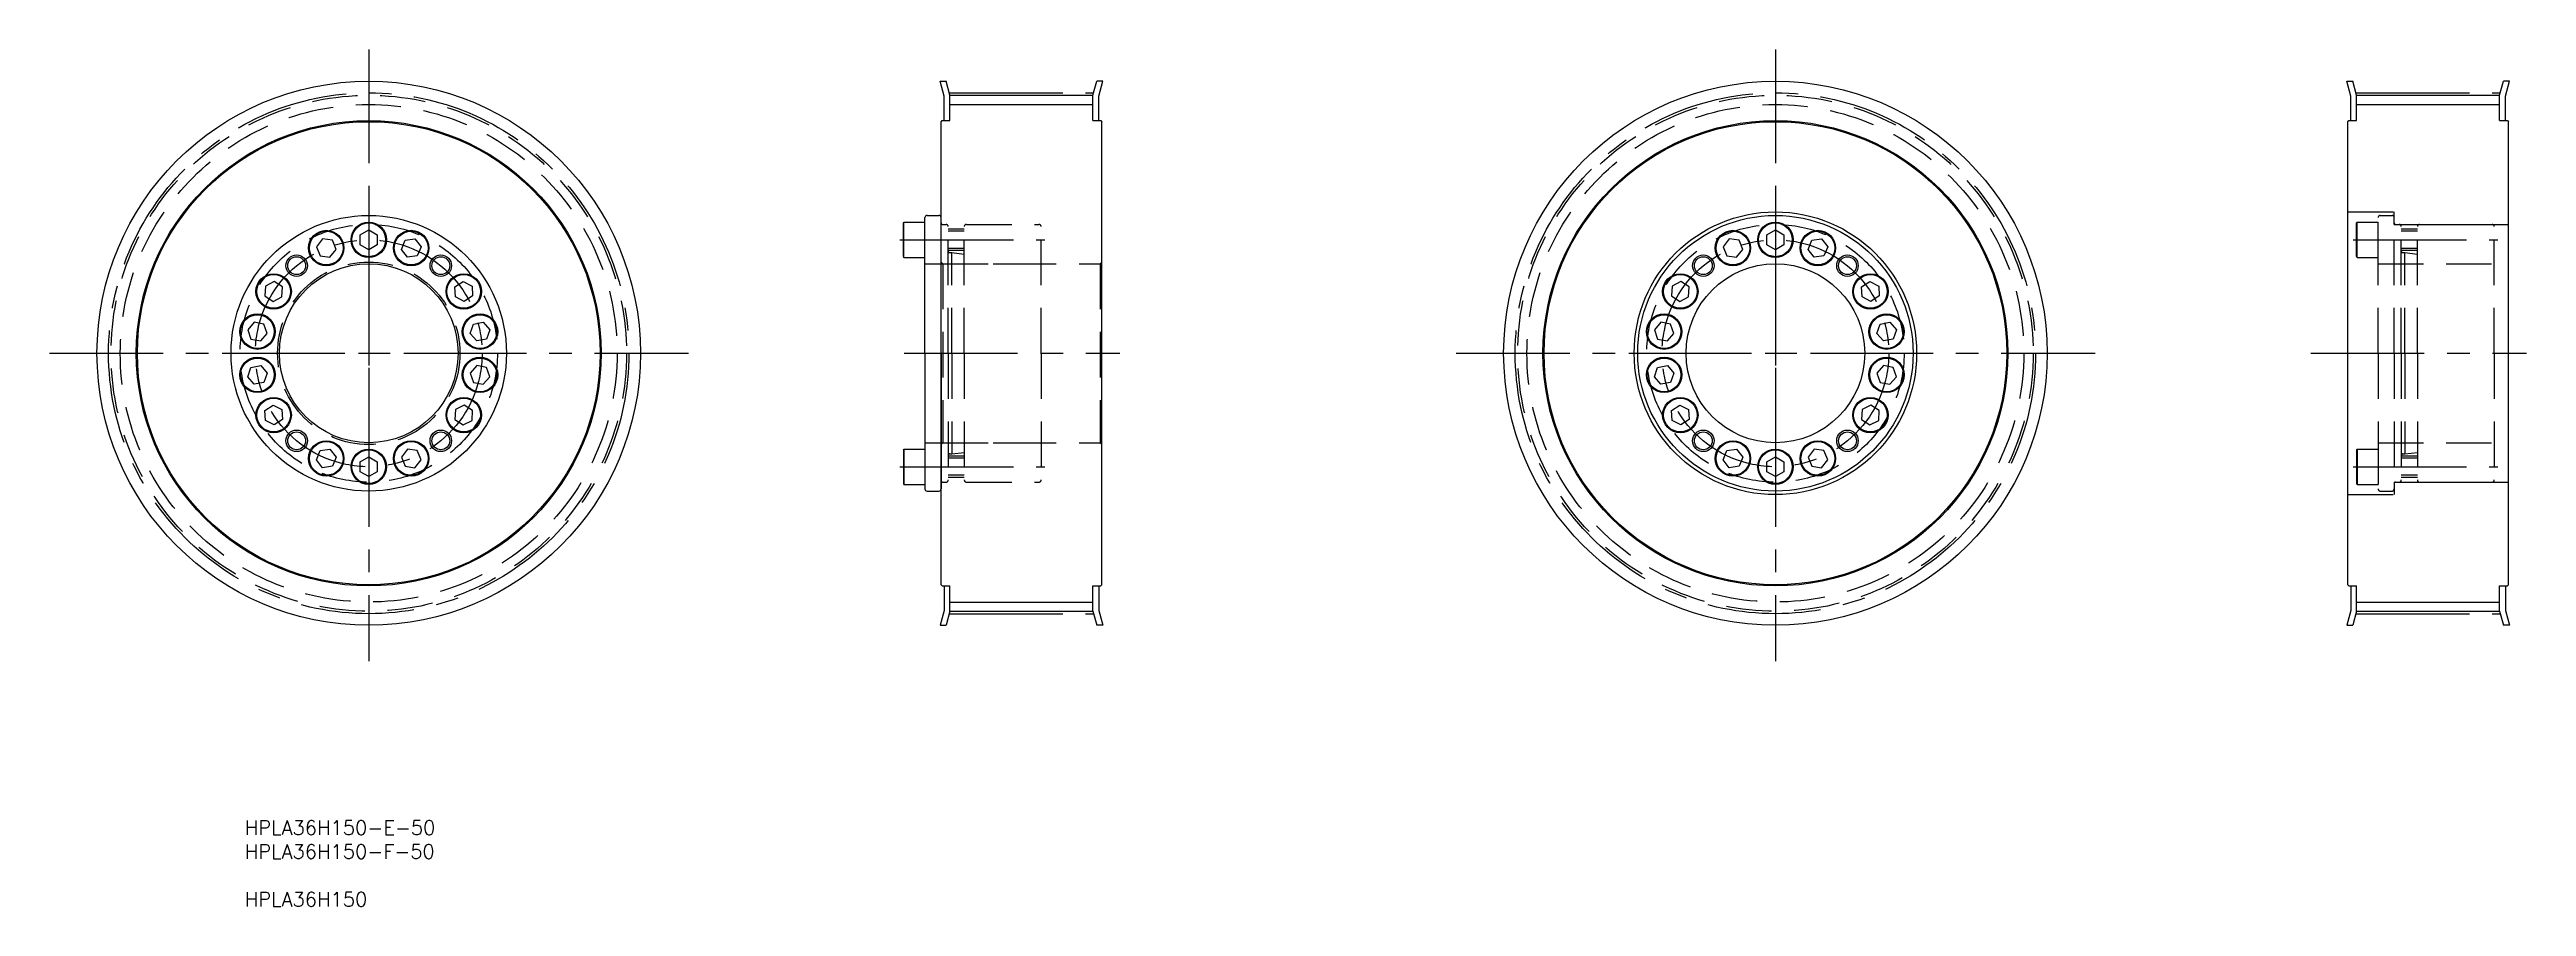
# Model space of a CAD drawing. Extents: x -40 to 653, y -52 to 187.
import ezdxf

# ---------------------------------------------------------------- set-up
doc = ezdxf.new("R2010")
doc.units = 0
doc.linetypes.add('CENTER', pattern=[50.8, 31.75, -6.35, 6.35, -6.35])
doc.linetypes.add('DASHED', pattern=[19.05, 12.7, -6.35])
doc.layers.get('0').update_dxf_attribs({"linetype": 'CONTINUOUS'})
doc.layers.add('CENTER', color=1, linetype='CENTER')
doc.styles.add('MISUMI', font='txt.shx')

# ---------------------------------------------------------------- blocks, each defined once
blk = doc.blocks.new('*U6')
at = {"color": 7, "linetype": 'CONTINUOUS', "style": 'MISUMI'}
for s, p in [('HPLA36H150-E-50', (15.05, -32.4)), ('HPLA36H150-F-50', (15.05, -39.06)), ('HPLA36H150', (15.05, -52.4))]:
    blk.add_text(s, height=4, dxfattribs=at).set_placement(p)

msp = doc.modelspace()

# ---------------------------------------------------------------- linework, layer by layer
at = {"color": 7, "linetype": 'CONTINUOUS'}
for p, q in [((210.69, 174.01), (209.58, 178.14)), ((209.58, 178.14), (211.24, 178.14)), ((210.69, 167.14), (210.69, 174.01)), ((212.29, 174.22), (211.24, 178.14)), ((212.29, 167.14), (212.29, 174.22)), ((212.29, 174.22), (252.29, 174.22)), ((252.29, 174.22), (253.34, 178.14)), ((252.29, 167.14), (252.29, 174.22)), ((255, 178.14), (253.34, 178.14)), ((253.89, 174.01), (255, 178.14)), ((253.89, 167.14), (253.89, 174.01)), ((604.11, 174.01), (603, 178.14)), ((603, 178.14), (604.66, 178.14)), ((604.11, 167.14), (604.11, 174.01)), ((605.71, 174.22), (604.66, 178.14)), ((605.71, 167.14), (605.71, 174.22)), ((605.71, 174.22), (645.71, 174.22)), ((645.71, 174.22), (646.76, 178.14)), ((645.71, 167.14), (645.71, 174.22)), ((648.42, 178.14), (646.76, 178.14)), ((647.31, 174.01), (648.42, 178.14)), ((647.31, 167.14), (647.31, 174.01)), ((209.79, 166.84), (210.09, 167.14)), ((209.79, 37.44), (209.79, 166.84)), ((210.09, 167.14), (212.29, 167.14)), ((252.29, 167.14), (254.49, 167.14)), ((254.49, 167.14), (254.79, 166.84)), ((254.79, 37.44), (254.79, 166.84)), ((603.21, 166.84), (603.51, 167.14)), ((603.21, 37.44), (603.21, 166.84)), ((603.51, 167.14), (605.71, 167.14)), ((645.71, 167.14), (647.91, 167.14)), ((647.91, 167.14), (648.21, 166.84)), ((648.21, 37.44), (648.21, 166.84)), ((199.29, 138.55), (199.43, 138.79)), ((199.29, 129.14), (199.29, 138.55)), ((199.43, 128.89), (199.43, 138.79)), ((199.43, 138.79), (205.29, 138.79)), ((205.29, 102.14), (205.29, 140.04)), ((205.29, 128.89), (205.29, 138.79)), ((205.89, 140.64), (209.19, 140.64)), ((209.79, 102.14), (209.79, 140.04)), ((36.81, 134.11), (35.11, 131.92)), ((35.11, 131.92), (36.15, 129.35)), ((39.56, 133.72), (36.81, 134.11)), ((38.19, 133.91), (38.19, 133.91)), ((38.87, 133.82), (38.87, 133.82)), ((40.6, 131.15), (39.56, 133.72)), ((47.33, 135.23), (49.73, 136.62)), ((47.33, 132.46), (47.33, 135.23)), ((49.73, 131.07), (47.33, 132.46)), ((49.73, 136.62), (52.13, 135.23)), ((52.13, 132.46), (49.73, 131.07)), ((52.13, 135.23), (52.13, 132.46)), ((58.86, 131.15), (59.9, 133.72)), ((59.9, 133.72), (62.64, 134.11)), ((62.64, 134.11), (64.35, 131.92)), ((64.35, 131.92), (63.31, 129.35)), ((205.29, 130.84), (205.29, 136.84)), ((430.23, 134.11), (428.53, 131.92)), ((428.53, 131.92), (429.57, 129.35)), ((432.98, 133.72), (430.23, 134.11)), ((431.61, 133.91), (431.61, 133.91)), ((432.29, 133.82), (432.29, 133.82)), ((434.02, 131.15), (432.98, 133.72)), ((440.75, 135.23), (443.15, 136.62)), ((440.75, 132.46), (440.75, 135.23)), ((443.15, 131.07), (440.75, 132.46)), ((443.15, 136.62), (445.55, 135.23)), ((445.55, 132.46), (443.15, 131.07)), ((445.55, 135.23), (445.55, 132.46)), ((452.28, 131.15), (453.32, 133.72)), ((453.32, 133.72), (456.06, 134.11)), ((456.06, 134.11), (457.77, 131.92)), ((457.77, 131.92), (456.73, 129.35)), ((36.15, 129.35), (38.89, 128.97)), ((38.89, 128.97), (40.6, 131.15)), ((60.56, 128.97), (58.86, 131.15)), ((63.31, 129.35), (60.56, 128.97)), ((199.29, 129.14), (199.43, 128.89)), ((199.43, 128.89), (205.29, 128.89)), ((429.57, 129.35), (432.31, 128.97)), ((432.31, 128.97), (434.02, 131.15)), ((453.98, 128.97), (452.28, 131.15)), ((456.73, 129.35), (453.98, 128.97)), ((20.82, 120.92), (20.67, 118.15)), ((20.67, 118.15), (23, 116.64)), ((23.29, 122.18), (20.82, 120.92)), ((23, 116.64), (25.47, 117.9)), ((25.61, 120.67), (23.29, 122.18)), ((25.47, 117.9), (25.61, 120.67)), ((73.84, 120.67), (76.17, 122.18)), ((73.99, 117.9), (73.84, 120.67)), ((76.46, 116.64), (73.99, 117.9)), ((76.17, 122.18), (78.64, 120.92)), ((78.78, 118.15), (76.46, 116.64)), ((78.64, 120.92), (78.78, 118.15)), ((414.24, 120.92), (414.09, 118.15)), ((414.09, 118.15), (416.42, 116.64)), ((416.71, 122.18), (414.24, 120.92)), ((416.42, 116.64), (418.89, 117.9)), ((419.03, 120.67), (416.71, 122.18)), ((418.89, 117.9), (419.03, 120.67)), ((467.26, 120.67), (469.59, 122.18)), ((467.41, 117.9), (467.26, 120.67)), ((469.88, 116.64), (467.41, 117.9)), ((469.59, 122.18), (472.06, 120.92)), ((472.2, 118.15), (469.88, 116.64)), ((472.06, 120.92), (472.2, 118.15)), ((17.71, 110.81), (15.89, 108.72)), ((15.89, 108.72), (16.79, 106.1)), ((16.79, 106.1), (19.51, 105.57)), ((20.43, 110.28), (17.71, 110.81)), ((19.51, 105.57), (21.33, 107.66)), ((21.33, 107.66), (20.43, 110.28)), ((78.13, 107.66), (79.03, 110.28)), ((79.94, 105.57), (78.13, 107.66)), ((79.03, 110.28), (81.75, 110.81)), ((82.66, 106.1), (79.94, 105.57)), ((81.75, 110.81), (83.57, 108.72)), ((83.57, 108.72), (82.66, 106.1)), ((411.13, 110.81), (409.31, 108.72)), ((409.31, 108.72), (410.21, 106.1)), ((410.21, 106.1), (412.93, 105.57)), ((413.85, 110.28), (411.13, 110.81)), ((412.93, 105.57), (414.75, 107.66)), ((414.75, 107.66), (413.85, 110.28)), ((471.54, 107.66), (472.45, 110.28)), ((473.36, 105.57), (471.54, 107.66)), ((472.45, 110.28), (475.17, 110.81)), ((476.08, 106.1), (473.36, 105.57)), ((475.17, 110.81), (476.99, 108.72)), ((476.99, 108.72), (476.08, 106.1)), ((15.89, 95.57), (16.79, 98.19)), ((16.79, 98.19), (19.51, 98.72)), ((19.51, 98.72), (21.33, 96.62)), ((79.94, 98.72), (78.13, 96.62)), ((82.66, 98.19), (79.94, 98.72)), ((83.57, 95.57), (82.66, 98.19)), ((205.29, 102.14), (205.29, 64.24)), ((209.79, 102.14), (209.79, 64.24)), ((409.31, 95.57), (410.21, 98.19)), ((410.21, 98.19), (412.93, 98.72)), ((412.93, 98.72), (414.75, 96.62)), ((473.36, 98.72), (471.54, 96.62)), ((476.08, 98.19), (473.36, 98.72)), ((476.99, 95.57), (476.08, 98.19)), ((17.71, 93.48), (15.89, 95.57)), ((20.43, 94), (17.71, 93.48)), ((21.33, 96.62), (20.43, 94)), ((78.13, 96.62), (79.03, 94)), ((79.03, 94), (81.75, 93.48)), ((81.75, 93.48), (83.57, 95.57)), ((411.13, 93.48), (409.31, 95.57)), ((413.85, 94), (411.13, 93.48)), ((414.75, 96.62), (413.85, 94)), ((471.54, 96.62), (472.45, 94)), ((472.45, 94), (475.17, 93.48)), ((475.17, 93.48), (476.99, 95.57)), ((20.67, 86.14), (23, 87.65)), ((20.82, 83.37), (20.67, 86.14)), ((23.29, 82.11), (20.82, 83.37)), ((23, 87.65), (25.47, 86.39)), ((25.61, 83.62), (23.29, 82.11)), ((25.47, 86.39), (25.61, 83.62)), ((73.99, 86.39), (73.84, 83.62)), ((73.84, 83.62), (76.17, 82.11)), ((76.46, 87.65), (73.99, 86.39)), ((76.17, 82.11), (78.64, 83.37)), ((78.78, 86.14), (76.46, 87.65)), ((78.64, 83.37), (78.78, 86.14)), ((414.09, 86.14), (416.42, 87.65)), ((414.24, 83.37), (414.09, 86.14)), ((416.71, 82.11), (414.24, 83.37)), ((416.42, 87.65), (418.89, 86.39)), ((419.03, 83.62), (416.71, 82.11)), ((418.89, 86.39), (419.03, 83.62)), ((467.41, 86.39), (467.26, 83.62)), ((467.26, 83.62), (469.59, 82.11)), ((469.88, 87.65), (467.41, 86.39)), ((469.59, 82.11), (472.06, 83.37)), ((472.2, 86.14), (469.88, 87.65)), ((472.06, 83.37), (472.2, 86.14)), ((35.11, 72.37), (36.15, 74.94)), ((36.81, 70.18), (35.11, 72.37)), ((36.15, 74.94), (38.89, 75.32)), ((39.56, 70.57), (36.81, 70.18)), ((38.89, 75.32), (40.6, 73.14)), ((40.6, 73.14), (39.56, 70.57)), ((47.33, 71.83), (49.73, 73.22)), ((47.33, 69.06), (47.33, 71.83)), ((49.73, 73.22), (52.13, 71.83)), ((52.13, 71.83), (52.13, 69.06)), ((60.56, 75.32), (58.86, 73.14)), ((58.86, 73.14), (59.9, 70.57)), ((59.9, 70.57), (62.64, 70.18)), ((63.31, 74.94), (60.56, 75.32)), ((62.64, 70.18), (64.35, 72.37)), ((64.35, 72.37), (63.31, 74.94)), ((199.29, 75.15), (199.43, 75.39)), ((199.29, 75.15), (199.29, 65.74)), ((199.43, 75.39), (199.43, 65.49)), ((199.43, 75.39), (205.29, 75.39)), ((205.29, 75.39), (205.29, 65.49)), ((205.29, 73.44), (205.29, 67.44)), ((428.53, 72.37), (429.57, 74.94)), ((430.23, 70.18), (428.53, 72.37)), ((429.57, 74.94), (432.31, 75.32)), ((432.98, 70.57), (430.23, 70.18)), ((432.31, 75.32), (434.02, 73.14)), ((434.02, 73.14), (432.98, 70.57)), ((440.75, 71.83), (443.15, 73.22)), ((440.75, 69.06), (440.75, 71.83)), ((443.15, 73.22), (445.55, 71.83)), ((445.55, 71.83), (445.55, 69.06)), ((453.98, 75.32), (452.28, 73.14)), ((452.28, 73.14), (453.32, 70.57)), ((453.32, 70.57), (456.06, 70.18)), ((456.73, 74.94), (453.98, 75.32)), ((456.06, 70.18), (457.77, 72.37)), ((457.77, 72.37), (456.73, 74.94)), ((49.73, 67.67), (47.33, 69.06)), ((52.13, 69.06), (49.73, 67.67)), ((199.29, 65.74), (199.43, 65.49)), ((199.43, 65.49), (205.29, 65.49)), ((205.89, 63.64), (209.19, 63.64)), ((443.15, 67.67), (440.75, 69.06)), ((445.55, 69.06), (443.15, 67.67)), ((210.09, 37.14), (209.79, 37.44)), ((210.09, 37.14), (212.29, 37.14)), ((210.69, 37.14), (210.69, 30.28)), ((212.29, 30.06), (212.29, 37.14)), ((252.29, 37.14), (254.49, 37.14)), ((252.29, 30.06), (252.29, 37.14)), ((253.89, 37.14), (253.89, 30.28)), ((254.49, 37.14), (254.79, 37.44)), ((603.51, 37.14), (603.21, 37.44)), ((603.51, 37.14), (605.71, 37.14)), ((604.11, 37.14), (604.11, 30.28)), ((605.71, 30.06), (605.71, 37.14)), ((645.71, 37.14), (647.91, 37.14)), ((645.71, 30.06), (645.71, 37.14)), ((647.31, 37.14), (647.31, 30.28)), ((647.91, 37.14), (648.21, 37.44)), ((210.69, 30.28), (209.58, 26.14)), ((212.29, 30.06), (211.24, 26.14)), ((212.29, 30.06), (252.29, 30.06)), ((252.29, 30.06), (253.34, 26.14)), ((253.89, 30.28), (255, 26.14)), ((604.11, 30.28), (603, 26.14)), ((605.71, 30.06), (604.66, 26.14)), ((605.71, 30.06), (645.71, 30.06)), ((645.71, 30.06), (646.76, 26.14)), ((647.31, 30.28), (648.42, 26.14)), ((209.58, 26.14), (211.24, 26.14)), ((255, 26.14), (253.34, 26.14)), ((603, 26.14), (604.66, 26.14)), ((648.42, 26.14), (646.76, 26.14))]:
    msp.add_line(p, q, dxfattribs=at)
at = {"color": 3, "linetype": 'CONTINUOUS'}
for p, q in [((212.29, 171.63), (252.29, 171.63)), ((605.71, 171.63), (645.71, 171.63)), ((212.29, 32.65), (252.29, 32.65)), ((605.71, 32.65), (645.71, 32.65))]:
    msp.add_line(p, q, dxfattribs=at)
at = {"color": 3, "linetype": 'DASHED'}
for p, q in [((603.21, 141.64), (616.21, 141.64)), ((605.71, 138.55), (605.85, 138.79)), ((605.71, 129.14), (605.71, 138.55)), ((605.85, 128.89), (605.85, 138.79)), ((605.85, 138.79), (611.71, 138.79)), ((611.71, 102.14), (611.71, 140.04)), ((611.71, 128.89), (611.71, 138.79)), ((612.31, 140.64), (615.61, 140.64)), ((616.21, 138.14), (616.21, 141.64)), ((616.21, 102.14), (616.21, 140.04)), ((210.2, 138.14), (211.19, 138.14)), ((211.79, 102.14), (211.79, 137.54)), ((216.29, 136.84), (211.79, 136.84)), ((216.29, 136.24), (211.79, 136.24)), ((216.29, 102.14), (216.29, 137.54)), ((216.89, 138.14), (237.19, 138.14)), ((237.79, 102.14), (237.79, 137.54)), ((611.71, 130.84), (611.71, 136.84)), ((616.21, 138.14), (648.21, 138.14)), ((616.62, 138.14), (617.61, 138.14)), ((618.21, 102.14), (618.21, 137.54)), ((622.71, 136.84), (618.21, 136.84)), ((622.71, 136.24), (618.21, 136.24)), ((622.71, 102.14), (622.71, 137.54)), ((623.31, 138.14), (643.61, 138.14)), ((644.21, 102.14), (644.21, 137.54)), ((205.29, 127.14), (237.79, 127.14)), ((209.79, 127.64), (210.29, 127.14)), ((210.29, 127.14), (254.29, 127.14)), ((210.29, 127.14), (210.29, 77.14)), ((216.29, 131.44), (211.79, 131.44)), ((216.29, 130.84), (211.79, 130.84)), ((212.2, 130.26), (212.79, 130.26)), ((212.79, 102.14), (212.79, 130.26)), ((212.79, 130.26), (216.29, 129.87)), ((254.79, 127.64), (254.29, 127.14)), ((254.29, 127.14), (254.29, 77.14)), ((605.71, 129.14), (605.85, 128.89)), ((605.85, 128.89), (611.71, 128.89)), ((611.71, 127.14), (644.21, 127.14)), ((622.71, 131.44), (618.21, 131.44)), ((622.71, 130.84), (618.21, 130.84)), ((618.62, 130.26), (619.21, 130.26)), ((619.21, 102.14), (619.21, 130.26)), ((619.21, 130.26), (622.71, 129.87)), ((211.79, 102.14), (211.79, 66.74)), ((212.79, 102.14), (212.79, 74.03)), ((216.29, 102.14), (216.29, 66.74)), ((237.79, 102.14), (237.79, 66.74)), ((611.71, 102.14), (611.71, 64.24)), ((616.21, 102.14), (616.21, 64.24)), ((618.21, 102.14), (618.21, 66.74)), ((619.21, 102.14), (619.21, 74.03)), ((622.71, 102.14), (622.71, 66.74)), ((644.21, 102.14), (644.21, 66.74)), ((205.29, 77.14), (237.79, 77.14)), ((209.79, 76.64), (210.29, 77.14)), ((210.29, 77.14), (254.29, 77.14)), ((254.79, 76.64), (254.29, 77.14)), ((611.71, 77.14), (644.21, 77.14)), ((216.29, 73.44), (211.79, 73.44)), ((216.29, 72.84), (211.79, 72.84)), ((212.2, 74.03), (212.79, 74.03)), ((212.79, 74.03), (216.29, 74.42)), ((605.71, 75.15), (605.85, 75.39)), ((605.71, 75.15), (605.71, 65.74)), ((605.85, 75.39), (605.85, 65.49)), ((605.85, 75.39), (611.71, 75.39)), ((611.71, 75.39), (611.71, 65.49)), ((611.71, 73.44), (611.71, 67.44)), ((622.71, 73.44), (618.21, 73.44)), ((622.71, 72.84), (618.21, 72.84)), ((618.62, 74.03), (619.21, 74.03)), ((619.21, 74.03), (622.71, 74.42)), ((210.2, 66.14), (211.19, 66.14)), ((216.29, 68.04), (211.79, 68.04)), ((216.29, 67.44), (211.79, 67.44)), ((216.89, 66.14), (237.19, 66.14)), ((603.21, 62.64), (616.21, 62.64)), ((605.71, 65.74), (605.85, 65.49)), ((605.85, 65.49), (611.71, 65.49)), ((612.31, 63.64), (615.61, 63.64)), ((616.21, 66.14), (616.21, 62.64)), ((616.21, 66.14), (648.21, 66.14)), ((616.62, 66.14), (617.61, 66.14)), ((622.71, 68.04), (618.21, 68.04)), ((622.71, 67.44), (618.21, 67.44)), ((623.31, 66.14), (643.61, 66.14))]:
    msp.add_line(p, q, dxfattribs=at)
at = {"color": 7, "linetype": 'CONTINUOUS'}
for centre, radius in [((49.73, 102.14), 76), ((443.15, 102.14), 76), ((49.73, 102.14), 65), ((49.73, 102.14), 64.7), ((443.15, 102.14), 65), ((443.15, 102.14), 64.7), ((49.73, 102.14), 38.5), ((49.73, 133.84), 4.95), ((49.73, 133.84), 4.71), ((443.15, 102.14), 39.5), ((443.15, 102.14), 38.5), ((443.15, 133.84), 4.95), ((443.15, 133.84), 4.71), ((37.85, 131.54), 4.95), ((37.85, 131.54), 4.71), ((61.6, 131.54), 4.95), ((61.6, 131.54), 4.71), ((431.27, 131.54), 4.95), ((431.27, 131.54), 4.71), ((455.02, 131.54), 4.95), ((455.02, 131.54), 4.71), ((49.73, 102.14), 25), ((29.56, 126.61), 2.5), ((69.89, 126.61), 2.5), ((443.15, 102.14), 25), ((422.98, 126.61), 3), ((422.98, 126.61), 2.5), ((463.31, 126.61), 3), ((463.31, 126.61), 2.5), ((23.14, 119.41), 4.95), ((23.14, 119.41), 4.71), ((76.31, 119.41), 4.95), ((76.31, 119.41), 4.71), ((416.56, 119.41), 4.95), ((416.56, 119.41), 4.71), ((469.73, 119.41), 4.95), ((469.73, 119.41), 4.71), ((18.61, 108.19), 4.95), ((18.61, 108.19), 4.71), ((80.85, 108.19), 4.95), ((80.85, 108.19), 4.71), ((412.03, 108.19), 4.95), ((412.03, 108.19), 4.71), ((474.26, 108.19), 4.95), ((474.26, 108.19), 4.71), ((18.61, 96.1), 4.95), ((18.61, 96.1), 4.71), ((80.85, 96.1), 4.95), ((80.85, 96.1), 4.71), ((412.03, 96.1), 4.95), ((412.03, 96.1), 4.71), ((474.26, 96.1), 4.95), ((474.26, 96.1), 4.71), ((23.14, 84.88), 4.95), ((23.14, 84.88), 4.71), ((76.31, 84.88), 4.95), ((76.31, 84.88), 4.71), ((416.56, 84.88), 4.95), ((416.56, 84.88), 4.71), ((469.73, 84.88), 4.95), ((469.73, 84.88), 4.71), ((29.56, 77.68), 2.5), ((37.85, 72.75), 4.95), ((37.85, 72.75), 4.71), ((61.6, 72.75), 4.95), ((61.6, 72.75), 4.71), ((69.89, 77.68), 2.5), ((422.98, 77.68), 3), ((422.98, 77.68), 2.5), ((431.27, 72.75), 4.95), ((431.27, 72.75), 4.71), ((455.02, 72.75), 4.95), ((455.02, 72.75), 4.71), ((463.31, 77.68), 3), ((463.31, 77.68), 2.5), ((49.73, 70.44), 4.95), ((49.73, 70.44), 4.71), ((443.15, 70.44), 4.95), ((443.15, 70.44), 4.71)]:
    msp.add_circle(centre, radius, dxfattribs=at)
at = {"color": 3, "linetype": 'DASHED'}
for centre, radius in [((49.73, 102.14), 72.08), ((443.15, 102.14), 72.08), ((49.73, 102.14), 69.49), ((443.15, 102.14), 69.49), ((49.73, 102.14), 36), ((443.15, 102.14), 36), ((49.73, 102.14), 25.5)]:
    msp.add_circle(centre, radius, dxfattribs=at)
at = {"color": 3}
for centre in [(29.56, 126.61), (69.89, 126.61), (29.56, 77.68), (69.89, 77.68)]:
    msp.add_circle(centre, 3, dxfattribs=at)
at = {"color": 7, "linetype": 'CONTINUOUS'}
for centre, start, end in [((205.89, 140.04), 90, 180), ((209.19, 140.04), 0, 90), ((205.89, 64.24), 179.99855, 269.99854), ((209.19, 64.24), 270, 0)]:
    msp.add_arc(centre, 0.6, start, end, dxfattribs=at)
at = {"color": 3, "linetype": 'DASHED'}
for centre, radius, start, end in [((210.2, 138.55), 0.41, 180, 270), ((612.31, 140.04), 0.6, 90, 180), ((615.61, 140.04), 0.6, 0, 90), ((616.62, 138.55), 0.41, 180, 270), ((211.19, 137.54), 0.6, 0, 90), ((216.89, 137.54), 0.6, 90, 180), ((237.19, 137.54), 0.6, 0, 90), ((617.61, 137.54), 0.6, 0, 90), ((623.31, 137.54), 0.6, 90, 180), ((643.61, 137.54), 0.6, 0, 90), ((212.2, 130.67), 0.41, 180, 270), ((618.62, 130.67), 0.41, 180, 270), ((212.2, 73.62), 0.41, 90, 180), ((618.62, 73.62), 0.41, 90, 180), ((210.2, 65.73), 0.41, 90, 180), ((211.19, 66.74), 0.6, 270, 0), ((216.89, 66.74), 0.6, 180, 270), ((237.19, 66.74), 0.6, 270, 0), ((612.31, 64.24), 0.6, 179.99855, 269.99854), ((615.61, 64.24), 0.6, 270, 0), ((616.62, 65.73), 0.41, 90, 180), ((617.61, 66.74), 0.6, 270, 0), ((623.31, 66.74), 0.6, 180, 270), ((643.61, 66.74), 0.6, 270, 0)]:
    msp.add_arc(centre, radius, start, end, dxfattribs=at)
at = {"layer": 'CENTER', "color": 1, "linetype": 'CENTER'}
for p, q in [((49.73, 186.99), (49.73, 16.14)), ((443.15, 186.99), (443.15, 16.14)), ((212.11, 174.91), (252.47, 174.91)), ((605.53, 174.91), (645.89, 174.91)), ((49.73, 143.14), (49.73, 61.14)), ((443.15, 143.14), (443.15, 61.14)), ((198.29, 133.84), (238.79, 133.84)), ((604.71, 133.84), (645.21, 133.84)), ((-39.54, 102.14), (139.16, 102.14)), ((8.73, 102.14), (90.73, 102.14)), ((199.47, 102.14), (259.79, 102.14)), ((353.88, 102.14), (532.58, 102.14)), ((402.15, 102.14), (484.15, 102.14)), ((592.89, 102.14), (653.21, 102.14)), ((198.29, 70.44), (238.79, 70.44)), ((604.71, 70.44), (645.21, 70.44)), ((212.11, 29.38), (252.47, 29.38)), ((605.53, 29.38), (645.89, 29.38))]:
    msp.add_line(p, q, dxfattribs=at)
for centre, radius in [((49.73, 102.14), 72.76), ((443.15, 102.14), 72.76), ((49.73, 102.14), 31.7), ((443.15, 102.14), 31.7)]:
    msp.add_circle(centre, radius, dxfattribs=at)

# ---------------------------------------------------------------- block references
at = {"color": 7, "linetype": 'CONTINUOUS'}
msp.add_blockref('*U6', (0, 0), dxfattribs=at)

doc.saveas('drawing.dxf')
